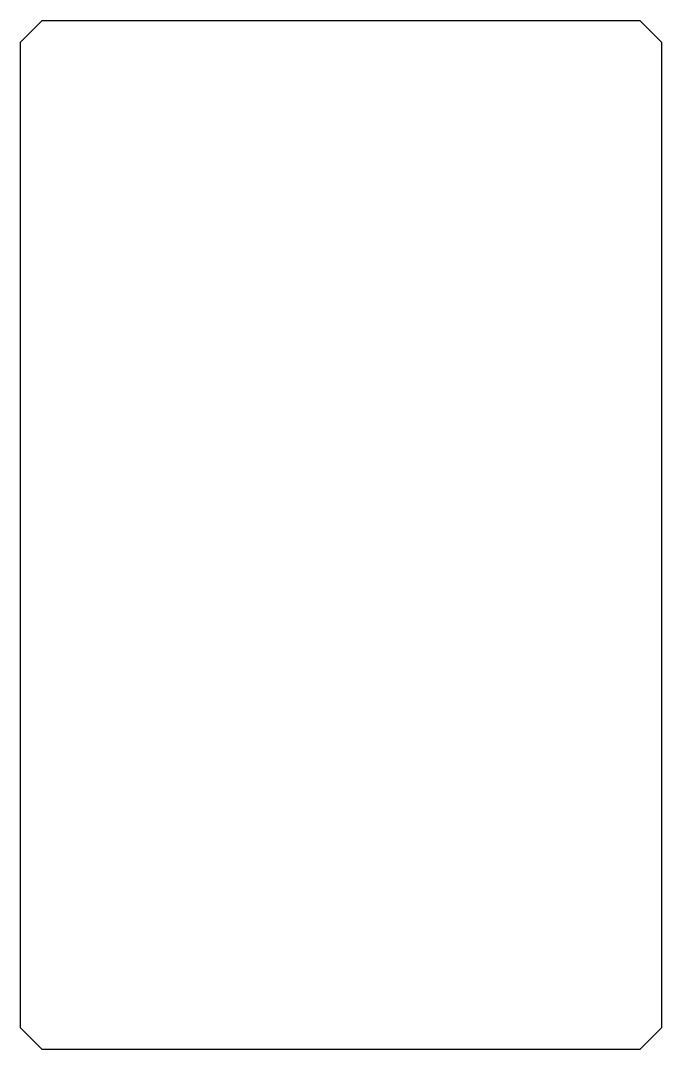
# Model space of a CAD drawing. Header units: inches. Extents: x 11.7 to 26.6, y 14.3 to 38.1.
import ezdxf

# ---------------------------------------------------------------- set-up
doc = ezdxf.new("R2010")
doc.units = ezdxf.units.IN
doc.header["$MEASUREMENT"] = 0

msp = doc.modelspace()

# ---------------------------------------------------------------- linework, layer by layer
for p, q in [((11.69, 37.645, 74.01), (12.19, 38.145, 74.01)), ((12.19, 38.145, 74.01), (26.065, 38.145, 74.01)), ((26.065, 38.145, 74.01), (26.565, 37.645, 74.01)), ((11.69, 14.77, 74.01), (11.69, 37.645, 74.01)), ((26.565, 37.645, 74.01), (26.565, 14.77, 74.01)), ((12.19, 14.27, 74.01), (11.69, 14.77, 74.01)), ((26.565, 14.77, 74.01), (26.065, 14.27, 74.01)), ((26.065, 14.27, 74.01), (12.19, 14.27, 74.01))]:
    msp.add_line(p, q)

doc.saveas('drawing.dxf')
